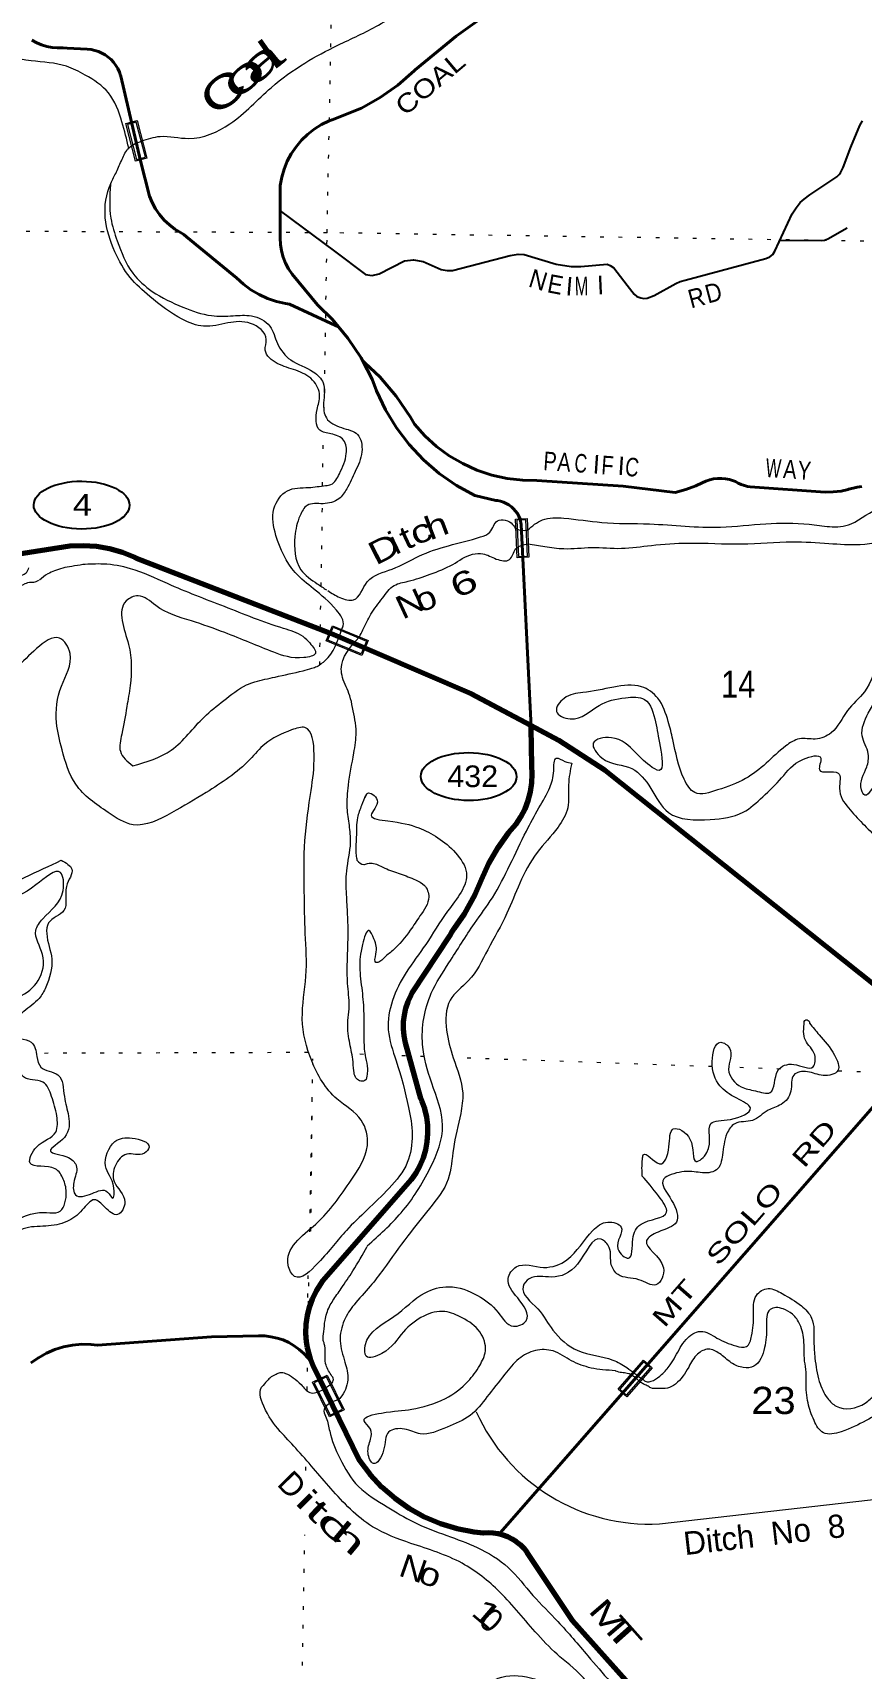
# Model space of a CAD drawing. Header units: feet. Extents: x -762378 to -505285, y -497909 to -353855.
# Drawn here: x -517331 to -511979, y -484941 to -474375 of the extents above; entities that cross this region are included whole.
import ezdxf
from ezdxf.enums import TextEntityAlignment as Align

# ---------------------------------------------------------------- set-up
doc = ezdxf.new("R2010")
doc.units = ezdxf.units.FT
doc.header["$LTSCALE"] = 80
doc.linetypes.add('DOTTED', pattern=[1.5, 0.3, -1.2])
for name, color, linetype, lineweight in [('17', 7, 'Continuous', 25), ('23', 7, 'Continuous', 70), ('26', 7, 'Continuous', 40), ('29', 7, 'Continuous', 25), ('39', 7, 'Continuous', 13), ('59', 7, 'Continuous', 13), ('61', 7, 'Continuous', 13), ('7', 7, 'DOTTED', 13)]:
    doc.layers.add(name, color=color, linetype=linetype, lineweight=lineweight)
for name, color, linetype in [('27', 7, 'Continuous'), ('30', 7, 'Continuous'), ('41', 7, 'Continuous')]:
    doc.layers.add(name, color=color, linetype=linetype)

msp = doc.modelspace()

# ---------------------------------------------------------------- linework, layer by layer
at = {"layer": '17'}
for centre in [(-517015.39, -477427.05), (-514515.09, -479180.52)]:
    msp.add_ellipse(centre, major_axis=(-309.24, 1), ratio=0.500121, dxfattribs=at)
at = {"layer": '23'}
for points in [[(-515415.96, -478252.96), (-515416.57, -478252.7), (-516659.18, -477771.58), (-516671.78, -477765.61), (-516751.82, -477733.53), (-516834.77, -477709.99), (-516919.72, -477695.25), (-517005.76, -477689.47), (-517091.92, -477692.72), (-517945.08, -477826.08)], [(-514112.82, -478851.41), (-514498.35, -478645.58), (-515416.57, -478252.7)], [(-515515, -482995.05), (-515536.35, -482942.5), (-515552.1, -482888.01), (-515555.66, -482868.05), (-515562.06, -482832.17), (-515566.13, -482775.6), (-515564.27, -482718.91), (-515556.49, -482662.72), (-515542.88, -482607.66), (-515523.59, -482554.32), (-515498.82, -482503.29), (-515468.87, -482455.13), (-515457.11, -482438.92), (-514883.88, -481784.4), (-514853.54, -481740.33), (-514827.97, -481693.33), (-514807.45, -481643.92), (-514792.21, -481592.64), (-514782.42, -481540.04), (-514778.18, -481486.7), (-514779.53, -481433.22), (-514786.47, -481380.17), (-514798.92, -481328.13), (-514816.73, -481277.69), (-514824.13, -481260.67), (-514922.22, -480900.39), (-514931.26, -480856.19), (-514935.63, -480811.28), (-514935.28, -480766.17), (-514930.22, -480721.34), (-514920.49, -480677.28), (-514906.22, -480634.48), (-514887.55, -480593.41), (-514879.62, -480578.83), (-514636.29, -480209.86), (-514623.09, -480184.86), (-514605.7, -480159.86), (-514541.47, -480067.49), (-514472.57, -479942.22), (-514431.35, -479848.15), (-514383.95, -479741.18), (-514325.62, -479639.75), (-514257.01, -479544.98), (-514208.48, -479488.77), (-514177.19, -479440.21), (-514151.15, -479388.65), (-514130.64, -479334.66), (-514115.89, -479278.81), (-514107.05, -479221.73), (-514104.23, -479164.03), (-514107.11, -479109.67), (-514112.28, -478867.9), (-514112.82, -478851.41)], [(-511486.56, -480838.28), (-511764.48, -480628.89), (-513632.87, -479140.49), (-513932.37, -478947.75), (-514112.82, -478851.41)], [(-513463, -485060.05), (-513844, -484632.05), (-514132, -484199.05), (-514136.74, -484192.49), (-514157.48, -484167.42), (-514180.72, -484144.66), (-514206.22, -484124.45), (-514233.69, -484107.01), (-514262.83, -484092.55), (-514293.33, -484081.21), (-514324.84, -484073.12), (-514357.02, -484068.37), (-514389.53, -484067), (-514422, -484069.05), (-514479.2, -484062.53), (-514589.57, -484041.02), (-514697.07, -484008.08), (-514800.55, -483964.09), (-514898.86, -483909.52), (-514990.93, -483844.98), (-515075.75, -483771.16), (-515152.38, -483688.88), (-515220, -483599.05), (-515478.55, -483069.69), (-515515, -482995.05)]]:
    msp.add_lwpolyline(points, dxfattribs=at)
at = {"layer": '26'}
msp.add_line((-514312, -484066.05), (-513356.56, -482974.56), dxfattribs=at)
for points in [[(-515356.6, -476274.89), (-515395.43, -476228.25), (-515492, -476133.05), (-515656, -475935.05), (-515678.85, -475900.24), (-515697.93, -475863.23), (-515713.04, -475824.43), (-515724.01, -475784.26), (-515730.72, -475743.17), (-515733.1, -475701.6), (-515732, -475670.05), (-515732, -475363.05), (-515722.43, -475309.04), (-515707.27, -475256.32), (-515686.69, -475205.48), (-515660.9, -475157.06), (-515630.19, -475111.61), (-515594.9, -475069.62), (-515555.41, -475031.55), (-515512.16, -474997.81), (-515465.62, -474968.78), (-515416.3, -474944.77), (-515397, -474937.05), (-515208, -474862.05), (-515086.29, -474794.18), (-514972.34, -474713.97), (-514867.4, -474622.28), (-514860, -474615.05), (-514595, -474398.05), (-514062, -474014.05)], [(-516634.57, -475201.94), (-516762.54, -474655.72), (-516763.47, -474652.31), (-516771.31, -474629.15), (-516781.52, -474606.93), (-516794.01, -474585.9), (-516808.62, -474566.28), (-516825.2, -474548.31), (-516843.57, -474532.16), (-516863.53, -474518.03), (-516884.86, -474506.06), (-516907.32, -474496.38), (-516930.67, -474489.1), (-516954.65, -474484.31), (-516979, -474482.05), (-517108, -474474.51), (-517135.25, -474472.92), (-517158, -474473.53), (-517171.78, -474473.74), (-517206.38, -474470.63), (-517240.46, -474463.93), (-517273.66, -474453.69), (-517305.6, -474440.05), (-517335.95, -474423.14)], [(-515356.6, -476274.89), (-515375.73, -476266.01), (-515673, -476128.05), (-515697.55, -476124.47), (-515756.74, -476111.32), (-515814.22, -476092.06), (-515869.38, -476066.9), (-515921.6, -476036.11), (-515970.32, -476000.02), (-516015, -475959.05), (-516337, -475693.05), (-516355.5, -475677.77), (-516387, -475659.75), (-516412.34, -475644.26), (-516448.67, -475616.43), (-516481.89, -475584.96), (-516511.63, -475550.19), (-516537.58, -475512.5), (-516559.45, -475472.31), (-516577, -475430.05), (-516634.57, -475201.94)], [(-515201.26, -476492.99), (-515210.2, -476476.01), (-515296.32, -476347.28), (-515356.6, -476274.89)], [(-514182.44, -477517.46), (-514190.37, -477499.32), (-514200.15, -477482.11), (-514211.68, -477466.02), (-514224.83, -477451.22), (-514239.45, -477437.88), (-514255.39, -477426.14), (-514272.46, -477416.13), (-514290.49, -477407.95), (-514309.28, -477401.71), (-514328.62, -477397.47), (-514339, -477396.05), (-514475, -477365.05), (-514593.62, -477299.86), (-514704.77, -477222.64), (-514807.25, -477134.21), (-514899.91, -477035.57), (-514981.76, -476927.77), (-515051.9, -476812.01), (-515109.55, -476689.55), (-515138, -476613.05), (-515201.26, -476492.99)], [(-513518, -477305.05), (-514075, -477267.05), (-514165.53, -477265.88), (-514266.28, -477254.55), (-514365.3, -477232.75), (-514461.5, -477200.72), (-514553.82, -477158.8), (-514641.26, -477107.47), (-514722.85, -477047.28), (-514797.71, -476978.89), (-514865, -476903.05), (-514891.71, -476857.67), (-514984.04, -476723.05), (-515089.94, -476598.82), (-515183.25, -476510.11), (-515201.26, -476492.99)], [(-511975.1, -477306.53), (-512004.81, -477310.75), (-512013, -477312.8), (-512061.27, -477324.92), (-512063, -477325.43), (-512109.88, -477335.93), (-512160.78, -477341.85), (-512212.02, -477342.42), (-512696.06, -477307.83), (-512713.73, -477305.7), (-512734.4, -477301.16), (-512754.48, -477294.49), (-512773.75, -477285.75), (-512792, -477275.05), (-512805.34, -477269.62), (-512830.02, -477261.86), (-512855.37, -477256.72), (-512881.13, -477254.26), (-512906.99, -477254.51), (-512932.69, -477257.46), (-512957.94, -477263.07), (-512982.47, -477271.3), (-513006, -477282.05), (-513047.48, -477302.1), (-513113.12, -477327.07), (-513181, -477345.05), (-513518, -477305.05)], [(-514112.82, -478851.41), (-514113.91, -478817.9), (-514175.74, -477552.55), (-514182.44, -477517.46)], [(-513356.56, -482974.56), (-511511.12, -480866.34), (-511486.56, -480838.28)], [(-515515, -482995.05), (-515528.78, -482971.86), (-515552.45, -482938.96), (-515579.42, -482908.71), (-515609.41, -482881.45), (-515642.09, -482857.48), (-515677.09, -482837.05), (-515714.03, -482820.39), (-515752.52, -482807.68), (-515792.12, -482799.07), (-515832.41, -482794.64), (-515872.93, -482794.45), (-516176, -482800.05), (-516912, -482854.05), (-516955.62, -482849.41), (-517014.88, -482848.53), (-517073.9, -482853.84), (-517132.04, -482865.3), (-517188.67, -482882.77), (-517243.16, -482906.07), (-517294.92, -482934.94), (-517343.38, -482969.05)]]:
    msp.add_lwpolyline(points, dxfattribs=at)
at = {"layer": '29'}
for points in [[(-515732, -475525.57), (-515382.11, -475785.95), (-515181.13, -475937.68), (-515139.36, -475943.94), (-515092.57, -475933.25), (-514928.72, -475849.08), (-514870.93, -475841.83), (-514809.16, -475853.51), (-514692.14, -475904.1), (-514654.17, -475911.1), (-514618.75, -475911.1), (-514246.77, -475813.64), (-514195.86, -475804.78), (-514155.64, -475808.16), (-513950.85, -475871.03), (-513852.66, -475884.52), (-513790.68, -475884.52), (-513620.58, -475870.61), (-513600.26, -475877.88), (-513578.11, -475893.38), (-513491.43, -476005.94), (-513445.27, -476063.94), (-513428.66, -476078.33), (-513403.2, -476088.3), (-513384.38, -476091.62), (-513363.14, -476089.1), (-513316.85, -476072.8), (-513176.95, -475995.13), (-513149.68, -475983.09), (-513117.58, -475973.12), (-512595.03, -475833.58), (-512568.73, -475822.63), (-512549.64, -475808.1), (-512536.36, -475787.06), (-512424.58, -475545.19), (-512400.2, -475505.76), (-512373.63, -475472.53), (-512348.16, -475449.28), (-512311.81, -475421.45), (-512137.82, -475305.3), (-512122.32, -475292), (-512113.47, -475279.83), (-512096.86, -475246.6), (-512046.93, -475114.71), (-511988.36, -474975.25), (-511971.16, -474944)], [(-512503.14, -475715.18), (-512235.23, -475718.4), (-512216.41, -475715.07), (-512195.38, -475707.32), (-512070.27, -475635.57)]]:
    msp.add_lwpolyline(points, dxfattribs=at)
at = {"layer": '39'}
msp.add_line((-513283, -484008.05), (-511657, -483823.05), dxfattribs=at)
msp.add_arc((-513348.46, -482786.51), 1223.29, 203.99889, 273.06756, dxfattribs=at)
for points in [[(-516627.75, -475074.29), (-516508.64, -475044.91), (-516324.2, -475058.06), (-516056.9, -474963.32), (-515790.78, -474730.09), (-515573.23, -474570.84), (-515359.96, -474455.71), (-515098.47, -474326.82), (-514951.49, -474229.36), (-514786.19, -474087.85), (-514558.7, -473942.7), (-514385.52, -473825.32), (-514376.73, -473694.92), (-514435.64, -473483.82), (-514258.52, -473376.51), (-514019.12, -473253.5), (-513983.82, -473049), (-514065.01, -472873.9), (-514007.53, -472651.46), (-513956.48, -472497.22), (-513833.2, -472339.41), (-513742.23, -472217.52), (-513515.76, -472244.97), (-513381.58, -472277.89), (-513263.32, -472288.64), (-513014.38, -472247.98), (-512831.48, -472180.84), (-512578.01, -472051.9), (-512483.04, -471932.05), (-512428.52, -471870.16), (-512449.89, -471753.62), (-512535.6, -471325.61), (-512448.78, -471227.78), (-512235.03, -471032.37), (-512139.59, -470834.25), (-512095.77, -470547.5), (-512175.32, -470432.63), (-512313.46, -470391.66), (-512519.17, -470245.91), (-512594.45, -470088.91), (-512599.24, -469882.16), (-512695.66, -469570.49), (-512764.25, -469299.12), (-512753.04, -469100.49), (-512563.1, -468860.79), (-512473.85, -468692.73), (-512422.75, -468191.27), (-512378.02, -468131.93)], [(-516711.16, -475120.55), (-516754.77, -474951.1), (-516841.9, -474763.93), (-516991.64, -474648.63), (-517113.64, -474591.7), (-517342.06, -474556.21), (-517592.25, -474470.41), (-517701.73, -474331.26), (-517867.28, -474177.73), (-517988.92, -474058.59), (-518086.06, -473867.34), (-518265.61, -473707.7), (-518483.49, -473583.96), (-518795.47, -473435.58), (-518970.97, -473267.94), (-519042.32, -473125.01), (-519113.5, -472951.98), (-519251.57, -472898.96), (-519508.09, -472867.32), (-519730.54, -472837.88), (-519900.52, -472754.58), (-520054.67, -472370.3), (-520145.62, -472148.98), (-520295.2, -472007.59), (-520418.71, -471866.36), (-520453.83, -471803.41)], [(-515439.04, -477299.93), (-515404.91, -477293.82), (-515350.34, -477223.9), (-515305.45, -477093.71), (-515322.99, -477007.3), (-515404.97, -476966.67), (-515477.03, -476942.15), (-515494.29, -476809.58), (-515477.71, -476719.36), (-515523.24, -476618.74), (-515631.17, -476555.87), (-515751.24, -476510.99), (-515828.96, -476426.23), (-515822.52, -476356.02), (-515924.2, -476253.05), (-516070.59, -476250.17), (-516227.15, -476271.31), (-516365.26, -476226.32), (-516574.97, -476078.55), (-516702.6, -475955.35), (-516799.89, -475790.19), (-516862.77, -475571.05), (-516827.36, -475348.48), (-516790.82, -475274.43), (-516754.23, -475192.36), (-516711.16, -475120.55), (-516627.75, -475074.29)], [(-516829.22, -475356.09), (-516826.64, -475572.86), (-516785.4, -475719.62), (-516684.35, -475928.96), (-516558.7, -476046.12), (-516360.75, -476147.66), (-516176.56, -476202.96), (-516036.18, -476203.8), (-515917.85, -476204.51), (-515799.92, -476271.45), (-515750.44, -476382.14), (-515664.83, -476489.02), (-515518.88, -476566.17), (-515455.12, -476636.8), (-515451.87, -476765.27), (-515434.41, -476863.72), (-515336.51, -476926.53), (-515232.48, -476971.3), (-515205.06, -477081.86), (-515247.94, -477210.05), (-515302.75, -477322.12), (-515353.27, -477386.04), (-515455.74, -477417.54), (-515558.1, -477428.96), (-515604.61, -477494.92), (-515637.5, -477629.19), (-515598.66, -477844.18), (-515492.91, -477935.13), (-515433.77, -477974.21)], [(-515336.79, -478231.66), (-515326.09, -478207.5), (-515369.61, -478104.88), (-515517.21, -477967.51), (-515634.91, -477862.44), (-515759.84, -477622.85), (-515772.86, -477450.16), (-515685.93, -477334.28), (-515549.42, -477313.02), (-515439.04, -477299.93)], [(-514136.1, -477589.05), (-514038.42, -477522.38), (-513899.97, -477511.17), (-513655.46, -477538.73), (-513346.66, -477548.61), (-512887.5, -477569.43), (-512596.56, -477547.09), (-512315.8, -477550.78), (-512183.52, -477565.63), (-512045.04, -477548.4), (-511857.97, -477455.19), (-511661.88, -477532.63), (-511519.58, -477549.54), (-511336.22, -477743.32), (-511204.36, -477828.41), (-511181.02, -477950.98), (-511065.51, -478088.15), (-510954.02, -478227.31), (-510796.17, -478326.6), (-510551.7, -478362.19), (-510393.3, -478369.16), (-510270, -478544.51), (-510254.98, -478717.21), (-510231.85, -478875.9), (-510160.64, -479042.92), (-510112.06, -478966.94), (-510063.11, -478830.75), (-510001.75, -478628.41), (-509926.5, -478452.24), (-509851.57, -478330.26), (-509757.26, -478322.8), (-509792.08, -478445.02), (-509843.37, -478639.4), (-509910.58, -478811.6), (-509961.59, -478959.81), (-509962.06, -479038.09), (-509837.61, -479020.77), (-509688.99, -478985.54), (-509608.73, -478980), (-509542.21, -478922.19), (-509494.89, -478721.77), (-509390.04, -478628.07), (-509289.15, -478524.31), (-509082.14, -478451.29), (-509019.54, -478379.41), (-509043.19, -478309.02), (-509127.07, -478248.31), (-509206.69, -478147.48), (-509072.62, -478198.46), (-508874.75, -478314.05), (-508781.48, -478481.19), (-508892.39, -478582.89), (-509105.35, -478643.83), (-509344.55, -478734.71), (-509489.79, -478876.34), (-509428.49, -479023.23), (-509210.16, -479070.7), (-508959.15, -479018.01), (-508681.99, -478951.44)], [(-515425.8, -477979.12), (-515347.03, -478024.32), (-515258.87, -478038.9), (-515169.94, -477923.02), (-515009, -477839.69), (-514836.03, -477756.43), (-514645.1, -477689.34), (-514438.19, -477632.38), (-514377.83, -477600.63), (-514329.27, -477528.66), (-514231.13, -477551.33), (-514216.07, -477571.53), (-514132.44, -477589.43)], [(-514131.16, -477678.07), (-514023, -477695.05), (-513901, -477708.05), (-513721, -477701.05), (-513528, -477706.05), (-513335, -477687.05), (-513097, -477672.05), (-512752, -477677.05), (-512423, -477664.05), (-512188, -477674.05), (-511986, -477681.05), (-511753, -477628.05), (-511620, -477571.05), (-511538, -477563.05), (-511502, -477640.05), (-511456, -477698.05), (-511398, -477705.05), (-511388, -477759.05), (-511381, -477835.05), (-511337, -477842.05), (-511301, -477856.05), (-511227, -477913.05), (-511195, -477951.05), (-511153, -478039.05), (-511128, -478102.05), (-511153, -478228.05), (-511133, -478321.05), (-511017, -478383.05), (-510881, -478388.05), (-510656, -478378.05), (-510592, -478384.05), (-510514, -478402.05), (-510446, -478427.05)], [(-515222.67, -478279.66), (-515198, -478232.05), (-515147, -478132.05), (-515072, -478028.05), (-514996, -477946.05), (-514907, -477919.05), (-514763, -477873.05), (-514618, -477810.05), (-514491, -477744.05), (-514423, -477741.05), (-514337, -477775.05), (-514251, -477778.05), (-514211.94, -477709.84), (-514131.16, -477678.07)], [(-515538.76, -478318.51), (-515585.23, -478276.68), (-515710.24, -478224.17), (-516093.14, -478082.91), (-516461.17, -477934.21), (-516699.08, -477837.56), (-516873.8, -477807.82), (-516944.43, -477807.82), (-517007.63, -477811.54), (-517078.26, -477822.69), (-517137.74, -477833.84), (-517189.78, -477852.43), (-517234.39, -477871.02), (-517288.28, -477910.98)], [(-511185.04, -479888.43), (-511234, -479827.05), (-511234, -479805.05), (-511184, -479711.05), (-511058.21, -479563.38), (-511001.55, -479477.41), (-511027.26, -479417.05), (-511159.51, -479396.18), (-511282.1, -479439.6), (-511417.04, -479535.13), (-511505.73, -479608.86), (-511590.15, -479640.46), (-511672.02, -479579.76), (-511649.07, -479431.38), (-511561.91, -479275.35), (-511526.82, -479106.97), (-511556.49, -479038.55), (-511640.49, -478997.91), (-511737.07, -479051.52), (-511819.79, -479133.31), (-511914.84, -479267.21), (-511955.15, -479301.09), (-511977.01, -479266.84), (-511944.04, -479118.51), (-511933.52, -479034.28), (-511972.94, -478917.64), (-511933.96, -478771.36), (-511806.45, -478575.43), (-511676.86, -478367.47), (-511646.18, -478267.31), (-511587.41, -478165.3), (-511524.67, -478069.34), (-511455.89, -477969.4), (-511423.5, -477919.42), (-511431.49, -477913.35), (-511467.46, -477891.05), (-511461.25, -477858.98), (-511470.97, -477806.74), (-511498.88, -477778.47), (-511531.75, -477910.74), (-511604.61, -478020.69), (-511691.46, -478124.53), (-511760.45, -478258.59), (-511855.66, -478418.58), (-511959.21, -478632.72), (-512068.24, -478754.49), (-512173.38, -478898.37), (-512275.9, -478937.9), (-512378.18, -478937.28), (-512466.69, -478982.91), (-512593.71, -479094.54), (-512726.67, -479194.1), (-512907.6, -479267.27), (-513054.11, -479284.46), (-513123.79, -479197.74), (-513196.47, -478940.4), (-513225.87, -478825.82), (-513293.17, -478674.89), (-513399.02, -478599.99), (-513577.53, -478602.93), (-513778.3, -478637.86), (-513898.85, -478675.27), (-513947.49, -478759.27), (-513859.53, -478807.97), (-513672.49, -478720.78), (-513501.73, -478671.63), (-513379.45, -478682.4), (-513308.11, -478827.33), (-513278.97, -478986.06), (-513283.9, -479140.58), (-513345.89, -479110.1), (-513439.64, -479023.23), (-513593.51, -478929.99), (-513710.05, -478965.41), (-513654.45, -479060.08), (-513460.32, -479129.48), (-513338.74, -479256.66), (-513225.34, -479411.88), (-512954.86, -479457.66), (-512741.99, -479410.77), (-512615.05, -479311.18), (-512493.99, -479189.47), (-512352.88, -479067.89), (-512240.54, -479062.54), (-512249, -479136.75), (-512128.79, -479157.55), (-512119.34, -479255.95), (-512061.93, -479382.74), (-511872.58, -479580.56), (-511692.87, -479714.11), (-511564.61, -479730.93), (-511414.19, -479729.83), (-511304.11, -479768.63), (-511286, -479791.05)], [(-517358, -477831.05), (-517374, -477866.05), (-517442, -477887.05), (-517587, -477914.05), (-517874, -477971.05), (-518177, -478025.05), (-518532, -478061.05), (-518853, -478098.05), (-519220, -478041.05), (-519400, -478040.05), (-519501, -478033.05), (-519555, -478069.05), (-519580, -478155.05), (-519580, -478218.05), (-519622, -478268.05), (-519689, -478321.05), (-519771, -478335.05), (-519855, -478346.05), (-519829, -478312.05), (-519767, -478275.05), (-519717, -478253.05), (-519660, -478193.05), (-519626, -478149.05), (-519645, -478075.05), (-519647, -478061.05), (-519613, -478021.05), (-519605, -477981.05), (-519763, -477928.05), (-519943, -477882.05), (-520109, -477851.05), (-520188, -477927.05), (-520292, -477878.05), (-520391, -477944.05), (-520427, -478042.05), (-520521, -477997.05), (-520569, -477969.05), (-520676, -478063.05), (-520773, -478120.05), (-520861, -478130.05), (-520958, -478213.05), (-521034, -478249.05), (-521094, -478245.05), (-521160, -478226.05), (-521216, -478184.05), (-521240, -478103.05), (-521309, -478247.05), (-521222, -478453.05), (-521065, -478690.05), (-520934, -478862.05), (-520798, -479027.05), (-520651, -479185.05), (-520493, -479270.05), (-520326, -479305.05), (-520106, -479304.05), (-519789, -479240.05), (-519594, -479215.05), (-519323, -479173.05), (-519058, -479072.05), (-518702, -478966.05), (-518475, -478858.05), (-518288, -478767.05), (-518084, -478656.05), (-517881, -478517.05), (-517778, -478433.05), (-517685, -478333.05), (-517617, -478249.05), (-517556, -478131.05), (-517513, -478053.05), (-517441, -477968.05), (-517380, -477934.05), (-517343, -477924.05), (-517325, -477924.05), (-517292, -477911.05)], [(-515541.9, -478317.09), (-515505.6, -478384.63), (-515579.97, -478412.29), (-515774.3, -478377), (-516090.43, -478250.67), (-516306.59, -478175.11), (-516536.64, -478075.38), (-516650.58, -478012.48), (-516726.99, -478046.14), (-516712.62, -478327.21), (-516702.15, -478592.21), (-516723.02, -478728.56), (-516756.17, -478906.99), (-516764.84, -479017.33), (-516685.18, -479112.13)], [(-515494.07, -478469), (-515441.7, -478431.18), (-515336.79, -478231.66)], [(-515182.02, -479314.99), (-515170.02, -479289.82), (-515106.1, -479332.35), (-515144.78, -479430.47), (-515036.7, -479467.24), (-514836.41, -479512.6), (-514600.7, -479672.57), (-514529.27, -479801.45), (-514651.07, -480049.59), (-514792.74, -480265.5), (-514918.16, -480445.39), (-515007.48, -480627.49), (-515034.67, -480815.99), (-514983.72, -481017), (-514903.28, -481318.54), (-514880.25, -481493.29), (-514911.4, -481673.74), (-515028.71, -481839.62), (-515305.09, -482112.93), (-515486.84, -482322.58), (-515639.78, -482409.97), (-515681.47, -482337.47), (-515503.4, -482071.6), (-515275.09, -481787.97), (-515169.47, -481563.81), (-515208.62, -481401.01), (-515366.24, -481263.58), (-515529.24, -481017.74), (-515589.8, -480746.43), (-515566.1, -480469.6), (-515570.49, -480194.6), (-515576.9, -479923.61), (-515572.94, -479594.48), (-515532.91, -479269.58), (-515513.49, -479038.89), (-515572.62, -478863.92), (-515658.95, -478879.46), (-515831.98, -478970.74), (-515928.83, -479070.51), (-516210.88, -479283.57), (-516434.27, -479414.7), (-516683.42, -479491.48), (-516843.4, -479412.24), (-517052.9, -479230.35), (-517141.83, -479007.03), (-517176.89, -478832.21), (-517145.41, -478595.57), (-517090.01, -478385.16), (-517157.61, -478286.41), (-517306.42, -478353.76), (-517544.51, -478595.18), (-517764.24, -478784.53), (-518128.79, -479043.26), (-518519.08, -479247.64), (-518802.45, -479346.29), (-519184.02, -479432.31), (-519429.06, -479493.06), (-519631.84, -479529.98), (-519864.8, -479582.77), (-519937.08, -479596.39), (-519943.49, -479662.58), (-519765.52, -479749.95), (-519645.85, -479863.06), (-519504.47, -480034.51), (-519338.53, -480121.81), (-519106.63, -480247.64), (-518940.3, -480270.72), (-518769.55, -480223.57), (-518710.79, -480123.57), (-518618.12, -480053.88), (-518429.93, -480109.2), (-518346.55, -480254.21), (-518307.3, -480398.95), (-518151.49, -480504.25), (-518156.4, -480654.75), (-518008.23, -480695.78), (-517775.21, -480632.96), (-517592.67, -480628.03), (-517422.05, -480602.96), (-517295.07, -480497.35), (-517268.01, -480330.93), (-517311.2, -480174.12), (-517266.64, -480100.13), (-517135.19, -479916.27), (-517152.55, -479799.75), (-517311.47, -479881.09), (-517520.48, -479954.1), (-517615.97, -479823.06), (-517557.05, -479694.97), (-517496.76, -479673.25), (-517470.59, -479657.35), (-517517.43, -479777.49), (-517481.77, -479851.97), (-517385.39, -479832.48), (-517148.07, -479721.51)], [(-515237, -479720.05), (-515193, -479749.05), (-515169, -479743.05), (-515129, -479742.05), (-515057, -479772.05), (-514957, -479809.05), (-514858, -479848.05), (-514801, -479884.05), (-514773, -479958.05), (-514830, -480081.05), (-514892, -480173.05), (-515006, -480304.05), (-515064, -480354.05), (-515090, -480376.05), (-515114, -480382.05), (-515114, -480328.05), (-515127, -480229.05), (-515159, -480175.05), (-515200, -480265.05), (-515219, -480413.05), (-515204, -480564.05), (-515193, -480713.05), (-515192, -480885.05), (-515182, -480996.05), (-515169, -481068.05), (-515171, -481104.05), (-515185, -481144.05), (-515195, -481148.05), (-515227, -481142.05), (-515247, -481122.05), (-515257, -481082.05), (-515264, -481007.05), (-515286, -480891.05), (-515295, -480756.05), (-515287, -480682.05), (-515296, -480535.05), (-515299, -480397.05), (-515294, -480208.05), (-515297, -480072.05), (-515304, -479943.05), (-515303, -479791.05), (-515278, -479606.05), (-515286, -479496.05), (-515299, -479383.05), (-515292, -479237.05), (-515257, -479028.05), (-515242, -478894.05), (-515265, -478735.05), (-515283, -478659.05), (-515330, -478540.05), (-515338, -478486.05), (-515222.59, -478279.5)], [(-516685.18, -479112.13), (-516435.88, -479009.26), (-516224.03, -478795.78), (-516097.05, -478690.17), (-515950.04, -478588.69), (-515895.78, -478568.95), (-515765.23, -478537.62), (-515584.48, -478496.56), (-515528.23, -478480.84), (-515496.07, -478468.99)], [(-515170.09, -482213.01), (-514951.44, -481998.64), (-514763.2, -481708.75), (-514683.35, -481434.26), (-514753.93, -481160.88), (-514812.62, -480911.65), (-514756.51, -480580.83), (-514643.03, -480384.82), (-514477.06, -480128.91), (-514361.76, -479963.02), (-514248.19, -479750.95), (-514142.6, -479532.82), (-514061.49, -479382.78), (-513990.51, -479250.74), (-513965.8, -479142.51), (-513949.28, -479062.32), (-513893.25, -479082.73), (-513849.2, -479095.04)], [(-513849.2, -479095.04), (-513870.08, -479233.4), (-513874.97, -479381.89), (-513937.89, -479507.96), (-514073.23, -479671.72), (-514184.71, -479869.75), (-514268.09, -480063.93), (-514391.83, -480300.02), (-514517.37, -480499.97), (-514634.43, -480625.72), (-514657.64, -480818.25), (-514614.58, -480997.14), (-514553.76, -481226.31), (-514566.57, -481356.69), (-514614.05, -481585.21), (-514647.31, -481781.7), (-514768.77, -481971.64), (-514908.2, -482147.42), (-515065.91, -482363.24), (-515150.8, -482473.12), (-515255.8, -482592.91), (-515318.57, -482694.89), (-515345.42, -482825.19), (-515314.15, -482963.86), (-515296.78, -483078.37), (-515343.59, -483192.49), (-515352.99, -483202.5)], [(-515181, -479303.05), (-515207, -479367.05), (-515233, -479446.05), (-515241, -479573.05), (-515242, -479689.05), (-515237, -479720.05)], [(-517148.07, -479721.51), (-517078.21, -479778.12), (-517112.97, -479890.31), (-517129.95, -480046.76), (-517228.69, -480126.45), (-517241.13, -480194.61), (-517208.01, -480359.39), (-517247.2, -480541.79), (-517289.74, -480613.79), (-517388.51, -480697.5), (-517436.96, -480749.39), (-517469.63, -480847.54), (-517341.56, -480896.48), (-517304, -480989.03), (-517278.34, -481057.42), (-517168.33, -481108.26), (-517127.04, -481246.99), (-517099.71, -481373.6), (-517126.6, -481511.92), (-517217.37, -481599.69), (-517099.3, -481642.54), (-517047.51, -481703.07), (-517066.16, -481803.31), (-517054.6, -481883.66), (-516948.25, -481874.26), (-516847.92, -481864.83), (-516814.06, -481905.17), (-516807.64, -481836.97), (-516860.95, -481696.16), (-516799.85, -481537.97), (-516689.41, -481516.55), (-516579.46, -481575.42), (-516609.77, -481613.37), (-516724.13, -481620.71), (-516796.75, -481692.53), (-516805.39, -481796.84), (-516735.99, -481929.73), (-516782.59, -482009.73), (-516864.54, -481963.07), (-516932.44, -481914.5), (-517011.05, -481980.26), (-517111.78, -482055.92), (-517246.33, -482085.22), (-517392.83, -482102.4), (-517523.48, -482149.79), (-517589.49, -482121.29), (-517585.02, -482043.05), (-517602.81, -481998.78), (-517767.02, -481957.66), (-517826.41, -481826.84), (-517834.02, -481756.55), (-517762.01, -481789.1), (-517762.02, -481791.1), (-517704.42, -481885.78), (-517612.44, -481932.49), (-517484.25, -481961.36), (-517496.75, -482039.56), (-517314.01, -482000.52), (-517153.49, -481987.43), (-517114.65, -481863.23), (-517134.21, -481780.82), (-517185.96, -481714.28), (-517348.2, -481677.18), (-517305.46, -481573.07), (-517182.55, -481477.47), (-517175.92, -481373.14), (-517209.26, -481246.5), (-517266.87, -481153.83), (-517391.03, -481120.97), (-517418.7, -481052.56), (-517448.3, -480972.1), (-517564.5, -480951.33), (-517565.35, -480756.65), (-517639.25, -480704.02), (-517830.03, -480747.03), (-518008.75, -480784.09), (-518167.52, -480839.33), (-518277.52, -480788.5), (-518286.61, -480629.89), (-518302.2, -480553.53), (-518330.15, -480531.28), (-518389.81, -480446.63), (-518409.43, -480372.25), (-518438.82, -480255.66), (-518524.77, -480206.98), (-518621.55, -480292.7), (-518782.33, -480349.94), (-518926.78, -480357.1), (-519117.14, -480329.87), (-519205.12, -480285.18), (-519316.97, -480206.24), (-519464.96, -480135.1), (-519577.04, -480096.29), (-519632.56, -479989.59), (-519716.07, -479866.66), (-519934.19, -479785.07), (-520140.43, -479727.63)], [(-523478, -480012.67), (-523196.62, -480014.36), (-522872.01, -480064.48), (-522371.11, -480147.76), (-522040.96, -480278.2), (-521704.9, -480424.72), (-521421.06, -480584.98), (-521135.38, -480763.05), (-520769.87, -481028.43), (-520530.8, -481298.81), (-520237.48, -481551.46), (-520104.2, -481734.9), (-519937.28, -481996.81), (-519801.97, -482176.25), (-519672.85, -482385.76), (-519615.58, -482536.63), (-519504.08, -482673.78), (-519426.88, -482844.85), (-519273.38, -483002.32), (-519014.56, -483322.99), (-518861.78, -483600.88), (-518642.97, -483905.26), (-518416.81, -484322.08), (-518286.87, -484732.29), (-518212.46, -485035.8), (-518090.77, -485484.11), (-518051.9, -485693.07), (-517990.57, -485833.93), (-518000.94, -485892.08), (-518052.68, -485823.53), (-518109.18, -485881.39), (-518054.06, -486056.34), (-517958.3, -486480.4), (-517757.85, -486836.85), (-517610.97, -487094.63), (-517486.08, -487342.25), (-517426.93, -487513.2), (-517185.75, -487765.53), (-517087.26, -488067.18), (-517065.45, -488446.64), (-516926.49, -488688.32), (-516789.76, -488968.12), (-516648.12, -489095.42), (-516453.95, -489156.8), (-516214.67, -489391.05), (-516053.67, -489636.88), (-515956.56, -489832.14), (-515849.46, -490035.5), (-515716.15, -490214.93), (-515486.44, -490370.85), (-515266.64, -490508.65), (-515042.93, -490662.52), (-514739.53, -490907.2), (-514519.58, -491018.91), (-514324.41, -491250.89), (-514000.4, -491401.35), (-513607.55, -491441.85), (-513152.84, -491534.89), (-512692.61, -491670.11)], [(-512312.86, -480774.12), (-512251.13, -480848.75), (-512151.63, -480979.81), (-512130.16, -481080.29), (-512224.61, -481111.84), (-512326.75, -481087.14), (-512415.12, -481108.69), (-512433.79, -481212.94), (-512496.47, -481298.87), (-512580.93, -481336.5), (-512681.6, -481402.12), (-512796.04, -481423.51), (-512846.56, -481487.44), (-512875.46, -481625.75), (-512914.14, -481721.86), (-512964.38, -481739.62), (-513072.64, -481732.95), (-513207.13, -481752.21), (-513255.43, -481780.02), (-513204.11, -481918.81), (-513172.85, -482059.49), (-513291.56, -482123.01), (-513366.09, -482178.76), (-513256.83, -482354.03), (-513305.61, -482464.12), (-513415.73, -482431.35), (-513549.9, -482398.43), (-513593.64, -482333.94), (-513607.03, -482223.47), (-513658.85, -482168.97), (-513812.23, -482330.62), (-513981.19, -482413.9), (-514123.66, -482425.09), (-514164.06, -482475.02), (-514068.66, -482620.1), (-513971.2, -482757.17), (-513809.53, -482888.6), (-513583.26, -482950.17), (-513493.3, -482998.88), (-513390.16, -483076.1)], [(-513393.7, -481761.13), (-513393.06, -481652.75), (-513386.88, -481624.69), (-513282.92, -481681.51), (-513222.11, -481573.49), (-513193.35, -481457.26), (-513085.43, -481522.13), (-513046.18, -481666.87), (-512975.64, -481609.09), (-512950.47, -481422.59), (-512823.95, -481395.25), (-512695.16, -481321.76), (-512783.03, -481259.01), (-512892.86, -481178.07), (-512942.07, -481021.23), (-512887.18, -480897.12), (-512829.25, -480935.6), (-512836.08, -481072.04), (-512754.52, -481184.92), (-512662.42, -481211.57), (-512568.22, -481222.17), (-512517.24, -481079.98), (-512414.72, -481040.45), (-512290.46, -481055.24), (-512279.98, -480979.04), (-512339.59, -480884.35), (-512346.89, -480763.88)], [(-512348, -480763.05), (-512338, -480752.05), (-512328, -480753.05), (-512316, -480761.05), (-512313, -480775.05)], [(-539706.78, -481949.6), (-539515.69, -481995.71), (-539197.23, -482067.87), (-538980.96, -482123.36), (-538660.48, -482193.52), (-538273.8, -482260.07), (-537904.72, -482250.24), (-537569.74, -482242.21), (-537266.81, -482227.98), (-536921.9, -482236.07), (-536618.83, -482197.75), (-536385.93, -482154.99), (-536277.06, -482059.3), (-536075.57, -481901.96), (-535946.52, -481784.31), (-535634.85, -481647.7), (-535319.45, -481559.28), (-535012.1, -481476.82), (-534729.38, -481486.55), (-534525.21, -481554.01), (-534312.75, -481577.36), (-534170.16, -481544.1), (-534047.65, -481514.73), (-533989.77, -481563.24), (-533841.72, -481624.34), (-533551.45, -481714.39), (-533269.21, -481806.41), (-533105.06, -481857.57), (-532941.2, -481958.9), (-532825.51, -482065.97), (-532731.29, -482072.56), (-532602.84, -482057.27), (-532182.05, -482122.02), (-531962.01, -482217.67), (-531641.88, -482346.03), (-531244.07, -482565.18), (-530954.39, -482755.58), (-530682.68, -482931.83), (-530487.32, -483131.7), (-530140.18, -483440.86), (-529746.5, -483680.06), (-529446.71, -483856.47), (-529177.13, -484054.78), (-528670.76, -484230.42), (-528258.62, -484399.48), (-527964.95, -484593.92), (-527673.16, -484766.27), (-527303.99, -485079.58), (-526890.17, -485304.85), (-526386.22, -485550.72), (-525964.48, -485792.09), (-525586.75, -486015.14), (-525343.46, -486169.9), (-525099.33, -486492.79), (-524859.35, -486778.43), (-524622.5, -487102.72), (-524353.71, -487433.49), (-524158.81, -487711.64), (-524027.66, -487831.99), (-523813.64, -488012.76), (-523498.04, -488262.52), (-523373.13, -488473.01), (-523183.57, -488676.49), (-522902.21, -489007.66), (-522434.23, -489438.01), (-522003.33, -489825.95), (-521792.67, -490152.36), (-521668.19, -490468.21), (-521527.76, -490798.21), (-521416.69, -491007.61), (-521235.57, -491241.52), (-520966.05, -491449.86), (-520776.6, -491631.63), (-520477.58, -491938.5), (-520314.51, -492172.3), (-520258.22, -492487.74), (-520172.13, -492851.53), (-520111.57, -493122.85), (-519948.21, -493308.48), (-519722.15, -493404.17), (-519499.52, -493740.68), (-519394.23, -493909.9), (-519252.34, -493995.05), (-519119.91, -494323), (-518983.51, -494656.98), (-518827.97, -494808.45), (-518626.21, -494944.13), (-518567.37, -495167.27), (-518620.74, -495373.67), (-518465.77, -495621.47), (-518341, -495887.15), (-518192.14, -496150.96), (-517934.81, -496385.33), (-517711.09, -496537.2), (-517469.45, -496711.25), (-517249.76, -496867.12), (-517098.28, -497026.58)], [(-513564.19, -483021.12), (-513567.63, -483020.51), (-513649.82, -483013.99), (-513723.96, -483001.51), (-513850.03, -482954.59), (-513969.99, -482891.65), (-514084.29, -482888.96), (-514190.9, -482942.51), (-514281.75, -483042.31), (-514396.93, -483188.14), (-514505.94, -483307.91), (-514654.8, -483383.28), (-514827.54, -483426.4), (-514929.64, -483395.68), (-515032.04, -483415.14), (-515064.83, -483533.35), (-515129.52, -483619.27), (-515165.21, -483550.82), (-515148.63, -483460.6), (-515150.25, -483396.36), (-515190.04, -483341.93), (-515077.44, -483292.43), (-514882.75, -483267.51), (-514665.74, -483198.57), (-514518.67, -483087.05), (-514443.86, -482985.14), (-514407.2, -482891.03), (-514442.57, -482768.39), (-514556.35, -482677.39), (-514668.42, -482636.58), (-514804.97, -482665.86), (-514935.94, -482767.44), (-515075.15, -482907.09), (-515177.54, -482924.54), (-515183.15, -482856.27), (-514997.53, -482668.72), (-514796.06, -482515.39), (-514643.4, -482476.16), (-514457.23, -482533.48), (-514325.5, -482642.65), (-514225.75, -482731.56), (-514143.31, -482695.92), (-514198.6, -482549.08), (-514260.03, -482424.27), (-514207.44, -482348.32), (-514030.96, -482351.39), (-513880.25, -482302.12), (-513712.67, -482112.45), (-513616.08, -482058.84), (-513530.03, -482091.47), (-513550.92, -482231.84), (-513483.09, -482292.46), (-513454.28, -482168.19), (-513401.56, -482072.17), (-513236.65, -481994.89), (-513288.17, -481890.21), (-513393.7, -481761.13)], [(-515402.39, -483103.25), (-515401, -483102.05), (-515389, -483076.05), (-515403, -483046.05), (-515439, -482973.05), (-515442, -482901.05), (-515448, -482845.05), (-515454, -482824.05), (-515451, -482766.05), (-515443, -482694.05), (-515414, -482604.05), (-515392, -482566.05), (-515339, -482488.05), (-515263, -482374.05), (-515170.06, -482215.6)], [(-513393.08, -483072.79), (-513375, -483086.05), (-513269, -483044.05), (-513214, -482982.05), (-513148, -482870.05), (-513111, -482818.05), (-513017, -482765.05), (-512911, -482808.05), (-512789, -482859.05), (-512720, -482863.05), (-512688, -482795.05), (-512675, -482659.05), (-512656, -482532.05), (-512580, -482488.05), (-512490, -482521.05), (-512366, -482600.05), (-512300, -482679.05), (-512285, -482833.05), (-512278, -482938.05), (-512250, -483089.05), (-512197, -483197.05), (-512141, -483248.05), (-511954, -483229.05), (-511892, -483175.05), (-511771, -483085.05), (-511654, -483024.05), (-511558, -483008.05), (-511454, -483027.05), (-511386, -483048.05), (-511370, -483156.05), (-511431, -483280.05), (-511456, -483370.05), (-511408, -483419.05), (-511362, -483499.05), (-511363, -483596.05), (-511269, -483664.05), (-511306, -483736.05), (-511374, -483732.05), (-511450, -483663.05), (-511459, -483565.05), (-511477, -483501.05), (-511540, -483438.05), (-511536, -483352.05), (-511483, -483256.05), (-511463, -483206.05), (-511491, -483159.05), (-511583, -483149.05), (-511679, -483192.05), (-511808, -483264.05), (-511947, -483341.05), (-512108, -483413.05), (-512224, -483420.05), (-512284, -483341.05), (-512323, -483227.05), (-512335, -483092.05), (-512334, -483064.05), (-512348, -482921.05), (-512349, -482833.05), (-512375, -482721.05), (-512424, -482654.05), (-512484, -482620.05), (-512530, -482611.05), (-512567, -482623.05), (-512591, -482733.05), (-512604, -482870.05), (-512673, -482990.05), (-512741, -482999.05), (-512819, -482967.05), (-512895, -482908.05), (-512967, -482880.05), (-513036, -482911.05), (-513094, -482995.05), (-513179, -483105.05), (-513231, -483131.05), (-513296, -483134.05), (-513338, -483130.05), (-513362, -483116.05), (-513388, -483104.05), (-513408, -483092.05)], [(-515757, -483042.05), (-515790, -483058.05), (-515810, -483077.05), (-515843, -483114.05)], [(-515758, -483041.05), (-515732, -483030.05), (-515698, -483036.05), (-515648, -483064.05), (-515598, -483109.05), (-515542, -483159.05), (-515402.39, -483103.25)], [(-513567.63, -483020.51), (-513527, -483029.05), (-513491, -483034.05), (-513406.61, -483092.98)], [(-514700.11, -487979.15), (-514843.91, -487877.93), (-514882.97, -487701.08), (-514790.23, -487619.35), (-514641.38, -487545.98), (-514524.09, -487382.11), (-514441, -487238.1), (-514274.43, -487219.03), (-514030.53, -487350.95), (-513834.34, -487410.33), (-513789.59, -487304.23), (-513902.99, -487151.01), (-514094.25, -486935.11), (-514207.6, -486771.86), (-514344.51, -486524.17), (-514487.92, -486356.72), (-514661.72, -486241.28), (-514744.88, -486060.14), (-514757.86, -485881.44), (-514638.81, -485759.72), (-514462.62, -485471.76), (-514409.69, -485339.62), (-514394.84, -485203.23), (-514377.86, -485044.77), (-514195.02, -484989.67), (-514000.85, -485051.05), (-513780.94, -485170.78), (-513690.72, -485175.34), (-513750.04, -485032.48), (-513925.55, -484866.85), (-514069.1, -484723.49), (-514314.16, -484449.06), (-514557.73, -484262.95), (-514887.89, -484134.52), (-515135.94, -484026.66), (-515405.23, -483780.19), (-515632.33, -483519.91), (-515731.96, -483410.93), (-515839.29, -483247.72), (-515842.52, -483115.23), (-515842.28, -483115.06)], [(-515352.99, -483202.5), (-515450.15, -483280.7), (-515434.62, -483324.41), (-515413.06, -483408.83), (-515347.91, -483583.84), (-515226.66, -483767.21), (-515040.92, -483898.78), (-514871.03, -483996.14), (-514656.95, -484083.73), (-514460.86, -484161.17), (-514259.07, -484290.83), (-514099.69, -484470.42), (-513938.24, -484639.98), (-513745.02, -484861.91), (-513601.61, -485029.36), (-513474.36, -485216.78), (-513403.15, -485383.79), (-513343.52, -485474.47), (-513291.99, -485577.14), (-513200.96, -485784.41), (-513085.76, -485973.76), (-512988.26, -486104.81), (-512792.68, -486266.54), (-512622.92, -486387.99), (-512475.2, -486503.27), (-512335.56, -486630.56), (-512326.46, -486787.16), (-512249.19, -486946.18), (-512095.67, -487099.64), (-511978.24, -487250.87), (-511971.24, -487423.52), (-512006.41, -487605.95), (-511969.18, -487752.69), (-511823.44, -487865.96), (-511674.26, -488073.58), (-511568.83, -488220.73), (-511463.45, -488373.9), (-511337.74, -488483.03), (-511216.22, -488620.24), (-511106.88, -488783.47), (-510993.56, -488952.74), (-510939.96, -489045.38), (-510898.23, -489109.86), (-510744.16, -489171), (-510535.67, -489186.3), (-510374.88, -489127.05), (-510248.35, -489097.71), (-510127.89, -489076.35), (-509973.75, -489125.44), (-509871.77, -489176.23), (-509786.11, -489275.09), (-509670.81, -489446.38), (-509577.06, -489533.25), (-509391.01, -489612.64), (-509250.89, -489657.64), (-508982.53, -489723.47), (-508810.19, -489746.59), (-508673.89, -489759.45), (-508545.4, -489738.14), (-508458.94, -489700.53), (-508330.4, -489669.18), (-508261.97, -489629.45), (-508165.35, -489569.82), (-508119.38, -489555.61)]]:
    msp.add_spline(points, degree=3, dxfattribs=at)
at = {"layer": '59'}
for points in [[(-515204.59, -478398.72), (-515435.53, -478302.99), (-515395.33, -478206), (-515164.38, -478301.73)], [(-515425.07, -478298.66), (-515391, -478216.46), (-515174.84, -478306.05), (-515208.91, -478388.25)], [(-515429.65, -483047.21), (-515319.93, -483271.85), (-515414.28, -483317.93), (-515524, -483093.29)], [(-515433.32, -483057.9), (-515513.3, -483096.96), (-515410.6, -483307.23), (-515330.62, -483268.17)]]:
    msp.add_lwpolyline(points, close=True, dxfattribs=at)
at = {"layer": '61'}
for p, q in [((-516656.85, -474943), (-516593.74, -475184.91)), ((-516593.74, -475184.91), (-516666.31, -475203.84)), ((-514212.48, -477516.94), (-514137.55, -477513.63)), ((-514201.45, -477766.69), (-514212.48, -477516.94)), ((-513550.4, -483138.81), (-513385.82, -482950.62)), ((-513385.82, -482950.62), (-513329.37, -482999.99))]:
    msp.add_line(p, q, dxfattribs=at)
for points in [[(-516666.31, -475203.84), (-516729.42, -474961.93), (-516656.85, -474943)], [(-514137.55, -477513.63), (-514126.52, -477763.38), (-514201.45, -477766.69)], [(-513329.37, -482999.99), (-513493.94, -483188.19), (-513550.4, -483138.81)]]:
    msp.add_lwpolyline(points, dxfattribs=at)
for points in [[(-516662.57, -474952.76), (-516719.65, -474967.65), (-516660.58, -475194.07), (-516603.5, -475179.18)], [(-514145.19, -477521.97), (-514204.13, -477524.58), (-514193.8, -477758.34), (-514134.86, -477755.73)], [(-513385.06, -482961.91), (-513539.1, -483138.05), (-513494.69, -483176.89), (-513340.66, -483000.74)]]:
    msp.add_lwpolyline(points, close=True, dxfattribs=at)
at = {"layer": '7'}
for p, q in [((-515458.79, -477302.55), (-515452.94, -476957.37)), ((-515468.81, -477951.36), (-515459.59, -477418.26)), ((-515477.63, -478461.63), (-515469.81, -478008.72)), ((-515550.77, -480963.56), (-517312.05, -480968.81)), ((-515194.05, -480975.5), (-515283.15, -480972.37)), ((-514802.76, -480989.27), (-514998.08, -480982.4)), ((-515540.52, -482120.81), (-515522.09, -481033.49)), ((-515521.73, -481014.11), (-515521.56, -481004.23)), ((-512942.79, -481054.69), (-514618.99, -480995.73)), ((-512499.94, -481070.26), (-512839.78, -481058.31)), ((-515534.35, -482116.43), (-515524.61, -481183.88)), ((-515557.87, -483144.96), (-515552.68, -482403.73)), ((-515552.58, -482833.07), (-515546.57, -482403.73)), ((-515566.65, -483663.14), (-515565.51, -483596.06)), ((-515610.37, -486243.61), (-515573.68, -484078.48))]:
    msp.add_line(p, q, dxfattribs=at)
for points in [[(-515449.23, -476818.69), (-515429.32, -475667.55), (-515326.44, -470493.99), (-514633.17, -465195.53)], [(-507818.27, -475869.47), (-510163.17, -475749.33), (-515429.32, -475667.55), (-520783.5, -475644.39), (-526104.07, -475513.16), (-528430.1, -475367.69)], [(-508052.87, -481221.22), (-510305.49, -481147.44), (-512133.45, -481083.15)]]:
    msp.add_lwpolyline(points, dxfattribs=at)

# ---------------------------------------------------------------- texts
at = {"layer": '17'}
for s, width, p in [(' 4 ', 1.2, (-517010.29, -477495.36)), ('432', 1.05, (-514489.04, -479248.83))]:
    msp.add_text(s, height=140, dxfattribs=dict(at, width=width)).set_placement(p, align=Align.CENTER)
for s, rotation, width, p in [('M', 310.629, 1.45, (-513669.51, -484663.68)), ('T', 311.675, 1.9, (-513572.74, -484771.96))]:
    msp.add_text(s, height=150, rotation=rotation, dxfattribs=dict(at, width=width)).set_placement(p, align=Align.CENTER)
at = {"layer": '27'}
for s, rotation, width, p in [('COAL', 40.145, 1.2, (-514925.97, -474917.62)), ('C', 353.231, 0.75, (-513509.75, -477235.54)), ('MT   SOLO   RD', 48.803, 1.45, (-513251.04, -482747.74))]:
    msp.add_text(s, height=120, rotation=rotation, dxfattribs=dict(at, width=width)).set_placement(p)
for s, rotation, width, p in [('P', 356.097, 0.8, (-513993.1, -477203.03)), ('A', 356.097, 0.8, (-513902.71, -477208.64)), ('C', 356.097, 0.7, (-513794.41, -477216.49)), ('F', 356.097, 0.8, (-513622.15, -477228.95)), ('W', 355.913, 0.65, (-512550.84, -477248.03)), ('A', 355.913, 0.8, (-512443.52, -477254.58)), ('Y', 355.913, 0.8, (-512350.44, -477262.83))]:
    msp.add_text(s, height=120, rotation=rotation, dxfattribs=dict(at, width=width)).set_placement(p, align=Align.CENTER)
for p in [(-513693.85, -477222.89), (-513533.36, -477232.92)]:
    msp.add_text('I', height=120, rotation=356.097, dxfattribs=at).set_placement(p, align=Align.CENTER)
at = {"layer": '30'}
for s, rotation, width, p in [('N', 342.934, 0.95, (-514082.97, -476029.22)), ('E', 349.177, 0.9, (-513965.93, -476059.96)), ('M', 0.675, 0.65, (-513785.49, -476071.71)), ('D', 14.951, 0.9, (-512918.52, -476111.83)), ('R', 14.951, 0.9, (-513028.08, -476143.14))]:
    msp.add_text(s, height=120, rotation=rotation, dxfattribs=dict(at, width=width)).set_placement(p, align=Align.CENTER)
for rotation, p in [(355.177, (-513869.52, -476072.7)), (2.675, (-513660.97, -476065.08))]:
    msp.add_text('I', height=120, rotation=rotation, dxfattribs=at).set_placement(p, align=Align.CENTER)
at = {"layer": '30', "width": 1.35}
msp.add_text('BARLOW   PT   RD', height=120, rotation=290.256, dxfattribs=at).set_placement((-517901.99, -484316.63))
at = {"layer": '41'}
for s, height, rotation, width, p in [('l', 200, 35.37, 1.4, (-515776.81, -474620.42)), ('a', 200, 39.313, 1.9, (-515906.52, -474729.52)), ('C', 200, 37.238, 1.5, (-516157.82, -474923.75)), ('o', 200, 41.417, 1.9, (-516015.43, -474820.23)), ('h', 150, 20.603, 1.3, (-514765.01, -477655.71)), ('i', 150, 25.54, 1.15, (-514986.84, -477749.46)), ('t', 150, 25.252, 1.25, (-514918.08, -477719.04)), ('c', 150, 19.646, 1.35, (-514862.43, -477688.49)), ('D', 150, 27.074, 1.35, (-515115.46, -477819.47)), ('6', 150, 24.62, 1.5, (-514592.32, -478033.22)), ('N', 150, 24.886, 1.25, (-514942.9, -478168.53)), ('o', 150, 20.62, 1.2, (-514829.38, -478123.09)), ('i', 150, 314.557, 1.9, (-515644.68, -483873.7)), ('t', 150, 316.44, 1.95, (-515580.73, -483938.64)), ('c', 150, 316.573, 2.2, (-515512.94, -484003.03)), ('h', 150, 320.222, 1.9, (-515419.3, -484091.66)), ('N', 150, 340.789, 1.15, (-514975.47, -484340.04)), ('o', 150, 340.091, 1.2, (-514850.7, -484382.03)), ('1', 150, 319.697, 1.5, (-514508.24, -484590.16))]:
    msp.add_text(s, height=height, rotation=rotation, dxfattribs=dict(at, width=width)).set_placement(p)
for s, rotation, p in [('D', 314.557, (-515760, -483756.57)), ('Ditch  No  8', 6.491, (-513117.92, -484210.69)), ('0', 317.864, (-514459.46, -484648.67))]:
    msp.add_text(s, height=150, rotation=rotation, dxfattribs=at).set_placement(p)
at = {"layer": '7', "width": 0.85}
msp.add_text('14', height=175, dxfattribs=at).set_placement((-512884.86, -478670.58))
at = {"layer": '7', "width": 1.1}
msp.add_text('23', height=175, rotation=359.656, dxfattribs=at).set_placement((-512689.65, -483297.58))

doc.saveas('drawing.dxf')
